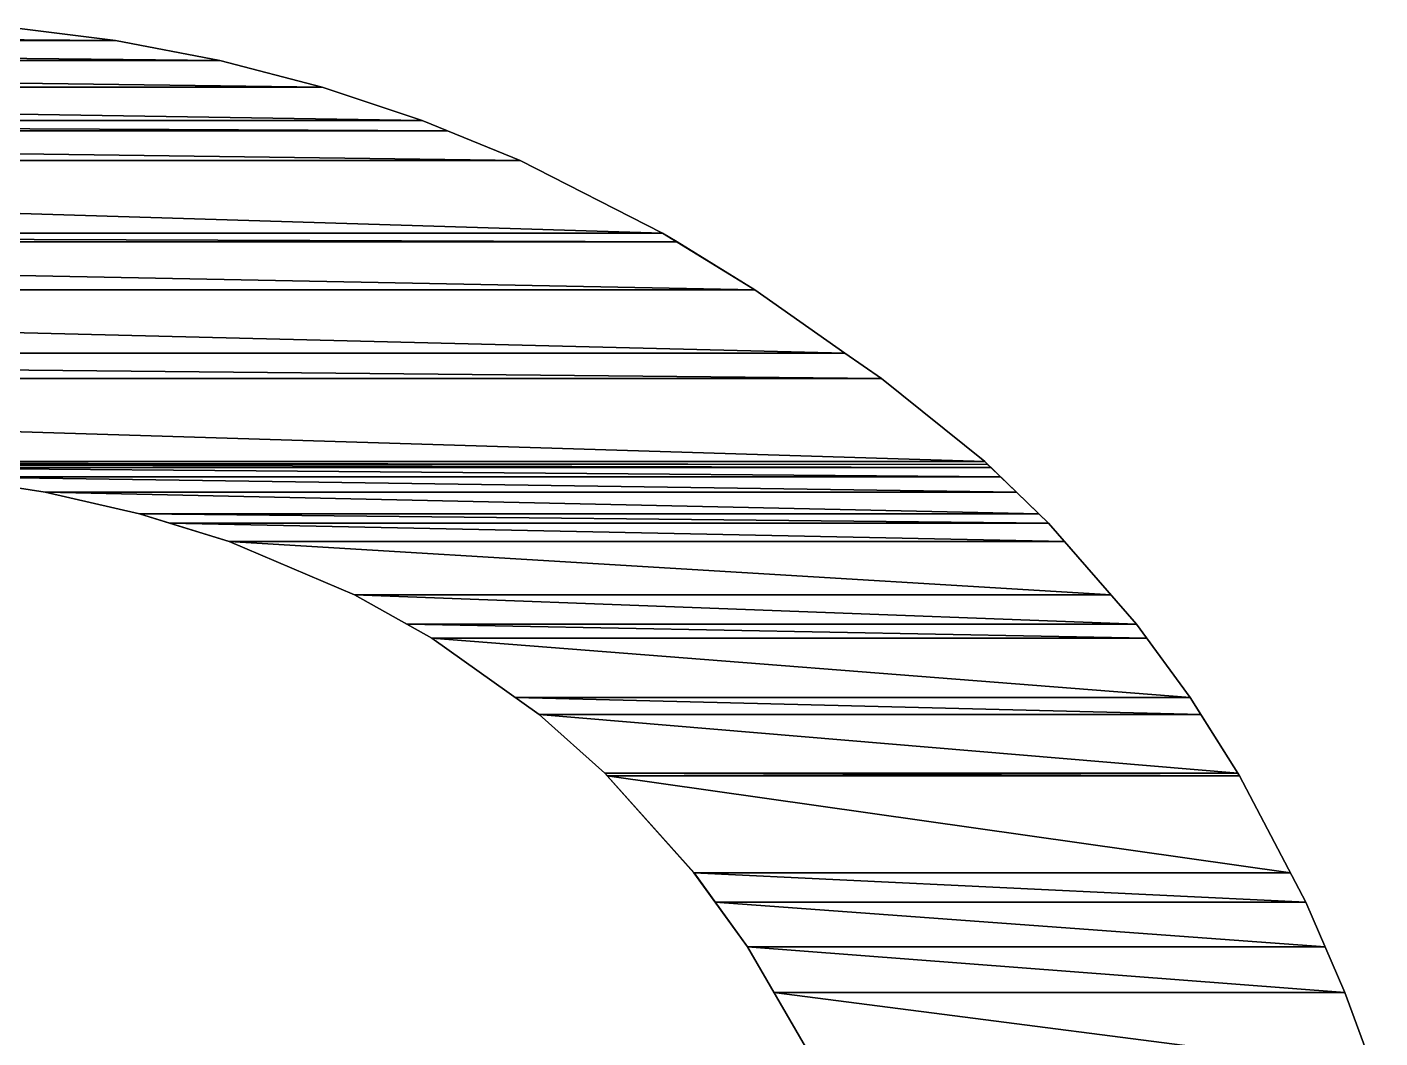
# Model space of a CAD drawing. Header units: metres. Extents: x -339 to -255, y -236 to -200.
# Drawn here: x -281.36 to -269.19, y -209.16 to -200.07 of the extents above; entities that cross this region are included whole.
import ezdxf

# ---------------------------------------------------------------- set-up
doc = ezdxf.new("R2010")
doc.units = ezdxf.units.M

msp = doc.modelspace()

# ---------------------------------------------------------------- linework, layer by layer
for points in [[(-297, -200.0675, -346.41016), (-280.5625, -200.1875, -346.41016), (-281.5225, -200.0675, -346.41016), (-281.5224, -200.0674, -346.41006)], [(-297, -200.0675, -366.41016), (-280.5625, -200.1875, -366.41016), (-281.5225, -200.0675, -366.41016), (-281.5224, -200.0674, -366.41006)], [(-280.5625, -200.1875, -346.41016), (-297, -200.0675, -346.41016), (-297, -200.1875, -346.41016), (-296.9999, -200.1874, -346.41006)], [(-280.5625, -200.1875, -366.41016), (-297, -200.0675, -366.41016), (-297, -200.1875, -366.41016), (-296.9999, -200.1874, -366.41006)], [(-280.5625, -200.1875, -366.41016), (-280.5625, -200.1875, -346.41016), (-281.5225, -200.0675, -366.41016), (-281.5224, -200.0674, -366.41006)], [(-280.5625, -200.1875, -346.41016), (-281.5225, -200.0675, -366.41016), (-281.5225, -200.0675, -346.41016), (-281.5224, -200.0674, -346.41006)], [(-281.5225, -200.0675, -366.41016), (-280.5625, -200.1875, -346.41016), (-280.5625, -200.1875, -366.41016), (-280.5624, -200.1874, -366.41006)], [(-281.5225, -200.0675, -346.41016), (-281.5225, -200.0675, -346.41016), (-280.5625, -200.1875, -346.41016), (-280.5624, -200.1874, -346.41006)], [(-297, -200.1875, -346.41016), (-279.6225, -200.3675, -346.41016), (-280.5625, -200.1875, -346.41016), (-280.5624, -200.1874, -346.41006)], [(-297, -200.1875, -366.41016), (-279.6225, -200.3675, -366.41016), (-280.5625, -200.1875, -366.41016), (-280.5624, -200.1874, -366.41006)], [(-279.6225, -200.3675, -346.41016), (-297, -200.1875, -346.41016), (-297, -200.3675, -346.41016), (-296.9999, -200.36739, -346.41006)], [(-279.6225, -200.3675, -366.41016), (-297, -200.1875, -366.41016), (-297, -200.3675, -366.41016), (-296.9999, -200.36739, -366.41006)], [(-279.6225, -200.3675, -346.41016), (-280.5625, -200.1875, -346.41016), (-280.5625, -200.1875, -366.41016), (-280.5624, -200.1874, -366.41006)], [(-280.5625, -200.1875, -346.41016), (-279.6225, -200.3675, -346.41016), (-280.5625, -200.1875, -346.41016), (-280.5624, -200.1874, -346.41006)], [(-280.5625, -200.1875, -346.41016), (-280.5625, -200.1875, -366.41016), (-280.5625, -200.1875, -346.41016), (-280.5624, -200.1874, -346.41006)], [(-279.6225, -200.3675, -366.41016), (-280.5625, -200.1875, -366.41016), (-279.6225, -200.3675, -346.41016), (-279.6224, -200.36739, -346.41006)], [(-280.5625, -200.1875, -366.41016), (-279.6225, -200.3675, -366.41016), (-279.6225, -200.3675, -346.41016), (-279.6224, -200.36739, -346.41006)], [(-297, -200.3675, -346.41016), (-278.7025, -200.6075, -346.41016), (-279.6225, -200.3675, -346.41016), (-279.6224, -200.36739, -346.41006)], [(-297, -200.3675, -366.41016), (-278.7025, -200.6075, -366.41016), (-279.6225, -200.3675, -366.41016), (-279.6224, -200.36739, -366.41006)], [(-278.7025, -200.6075, -346.41016), (-297, -200.3675, -346.41016), (-297, -200.6075, -346.41016), (-296.9999, -200.60739, -346.41006)], [(-278.7025, -200.6075, -366.41016), (-297, -200.3675, -366.41016), (-297, -200.6075, -366.41016), (-296.9999, -200.60739, -366.41006)], [(-278.7025, -200.6075, -366.41016), (-278.7025, -200.6075, -346.41016), (-279.6225, -200.3675, -366.41016), (-279.6224, -200.36739, -366.41006)], [(-278.7025, -200.6075, -346.41016), (-279.6225, -200.3675, -366.41016), (-279.6225, -200.3675, -346.41016), (-279.6224, -200.36739, -346.41006)], [(-279.6225, -200.3675, -346.41016), (-279.6225, -200.3675, -346.41016), (-279.6225, -200.3675, -366.41016), (-279.6224, -200.36739, -366.41006)], [(-279.6225, -200.3675, -366.41016), (-278.7025, -200.6075, -346.41016), (-278.7025, -200.6075, -366.41016), (-278.70242, -200.60739, -366.41006)], [(-279.6225, -200.3675, -346.41016), (-279.6225, -200.3675, -346.41016), (-278.7025, -200.6075, -346.41016), (-278.70242, -200.60739, -346.41006)], [(-297, -200.6075, -346.41016), (-277.8025, -200.9075, -346.41016), (-278.7025, -200.6075, -346.41016), (-278.70242, -200.60739, -346.41006)], [(-297, -200.6075, -366.41016), (-277.8025, -200.9075, -366.41016), (-278.7025, -200.6075, -366.41016), (-278.70242, -200.60739, -366.41006)], [(-277.8025, -200.9075, -346.41016), (-297, -200.6075, -346.41016), (-297, -200.9075, -346.41016), (-296.9999, -200.9074, -346.41006)], [(-277.8025, -200.9075, -366.41016), (-297, -200.6075, -366.41016), (-297, -200.9075, -366.41016), (-296.9999, -200.9074, -366.41006)], [(-277.8025, -200.9075, -346.41016), (-278.7025, -200.6075, -346.41016), (-278.7025, -200.6075, -366.41016), (-278.70242, -200.60739, -366.41006)], [(-278.7025, -200.6075, -346.41016), (-277.8025, -200.9075, -346.41016), (-278.7025, -200.6075, -346.41016), (-278.70242, -200.60739, -346.41006)], [(-278.7025, -200.6075, -346.41016), (-278.7025, -200.6075, -366.41016), (-278.7025, -200.6075, -346.41016), (-278.70242, -200.60739, -346.41006)], [(-277.8025, -200.9075, -366.41016), (-278.7025, -200.6075, -366.41016), (-277.8025, -200.9075, -346.41016), (-277.8024, -200.9074, -346.41006)], [(-278.7025, -200.6075, -366.41016), (-277.8025, -200.9075, -366.41016), (-277.8025, -200.9075, -346.41016), (-277.8024, -200.9074, -346.41006)], [(-297, -200.9075, -346.41016), (-277.5764, -201, -346.41016), (-277.8025, -200.9075, -346.41016), (-277.8024, -200.9074, -346.41006)], [(-297, -200.9075, -366.41016), (-277.5764, -201, -366.41016), (-277.8025, -200.9075, -366.41016), (-277.8024, -200.9074, -366.41006)], [(-277.5764, -201, -346.41016), (-297, -200.9075, -346.41016), (-297, -201, -346.41016), (-296.9999, -200.9999, -346.41006)], [(-277.5764, -201, -366.41016), (-297, -200.9075, -366.41016), (-297, -201, -366.41016), (-296.9999, -200.9999, -366.41006)], [(-276.9225, -201.2675, -366.41016), (-276.9225, -201.2675, -346.41016), (-277.8025, -200.9075, -366.41016), (-277.8024, -200.9074, -366.41006)], [(-276.9225, -201.2675, -346.41016), (-277.8025, -200.9075, -366.41016), (-277.8025, -200.9075, -346.41016), (-277.8024, -200.9074, -346.41006)], [(-277.8025, -200.9075, -346.41016), (-277.8025, -200.9075, -346.41016), (-277.8025, -200.9075, -366.41016), (-277.8024, -200.9074, -366.41006)], [(-277.8025, -200.9075, -366.41016), (-276.9225, -201.2675, -346.41016), (-276.9225, -201.2675, -366.41016), (-276.9224, -201.2674, -366.41006)], [(-277.8025, -200.9075, -346.41016), (-277.8025, -200.9075, -346.41016), (-276.9225, -201.2675, -346.41016), (-276.9224, -201.2674, -346.41006)], [(-297, -201, -346.41016), (-276.9225, -201.2675, -346.41016), (-277.5764, -201, -346.41016), (-277.5763, -200.9999, -346.41006)], [(-297, -201, -366.41016), (-276.9225, -201.2675, -366.41016), (-277.5764, -201, -366.41016), (-277.5763, -200.9999, -366.41006)], [(-276.9225, -201.2675, -346.41016), (-297, -201, -346.41016), (-297, -201.2675, -346.41016), (-296.9999, -201.2674, -346.41006)], [(-276.9225, -201.2675, -366.41016), (-297, -201, -366.41016), (-297, -201.2675, -366.41016), (-296.9999, -201.2674, -366.41006)], [(-297, -201.2675, -346.41016), (-275.64, -201.92, -346.41016), (-276.9225, -201.2675, -346.41016), (-276.9224, -201.2674, -346.41006)], [(-297, -201.2675, -366.41016), (-275.64, -201.92, -366.41016), (-276.9225, -201.2675, -366.41016), (-276.9224, -201.2674, -366.41006)], [(-275.64, -201.92, -346.41016), (-297, -201.2675, -346.41016), (-297, -201.92, -346.41016), (-296.9999, -201.91989, -346.41006)], [(-275.64, -201.92, -366.41016), (-297, -201.2675, -366.41016), (-297, -201.92, -366.41016), (-296.9999, -201.91989, -366.41006)], [(-275.64, -201.92, -346.41016), (-276.9225, -201.2675, -346.41016), (-276.9225, -201.2675, -366.41016), (-276.9224, -201.2674, -366.41006)], [(-276.9225, -201.2675, -346.41016), (-275.64, -201.92, -346.41016), (-276.9225, -201.2675, -346.41016), (-276.9224, -201.2674, -346.41006)], [(-276.9225, -201.2675, -346.41016), (-276.9225, -201.2675, -366.41016), (-276.9225, -201.2675, -346.41016), (-276.9224, -201.2674, -346.41006)], [(-275.64, -201.92, -366.41016), (-276.9225, -201.2675, -366.41016), (-275.64, -201.92, -346.41016), (-275.63992, -201.91989, -346.41006)], [(-276.9225, -201.2675, -366.41016), (-275.64, -201.92, -366.41016), (-275.64, -201.92, -346.41016), (-275.63992, -201.91989, -346.41006)], [(-297, -201.92, -346.41016), (-275.5098, -202, -346.41016), (-275.64, -201.92, -346.41016), (-275.63992, -201.91989, -346.41006)], [(-297, -201.92, -366.41016), (-275.5098, -202, -366.41016), (-275.64, -201.92, -366.41016), (-275.63992, -201.91989, -366.41006)], [(-275.5098, -202, -346.41016), (-297, -201.92, -346.41016), (-297, -202, -346.41016), (-296.9999, -201.9999, -346.41006)], [(-275.5098, -202, -366.41016), (-297, -201.92, -366.41016), (-297, -202, -366.41016), (-296.9999, -201.9999, -366.41006)], [(-274.81, -202.43, -366.41016), (-274.81, -202.43, -346.41016), (-275.64, -201.92, -366.41016), (-275.63992, -201.91989, -366.41006)], [(-274.81, -202.43, -346.41016), (-275.64, -201.92, -366.41016), (-275.64, -201.92, -346.41016), (-275.63992, -201.91989, -346.41006)], [(-275.64, -201.92, -346.41016), (-275.64, -201.92, -346.41016), (-275.64, -201.92, -366.41016), (-275.63992, -201.91989, -366.41006)], [(-275.64, -201.92, -366.41016), (-274.81, -202.43, -346.41016), (-274.81, -202.43, -366.41016), (-274.8099, -202.42989, -366.41006)], [(-275.64, -201.92, -346.41016), (-275.64, -201.92, -346.41016), (-274.81, -202.43, -346.41016), (-274.8099, -202.42989, -346.41006)], [(-297, -202, -346.41016), (-274.81, -202.43, -346.41016), (-275.5098, -202, -346.41016), (-275.5097, -201.9999, -346.41006)], [(-297, -202, -366.41016), (-274.81, -202.43, -366.41016), (-275.5098, -202, -366.41016), (-275.5097, -201.9999, -366.41006)], [(-274.81, -202.43, -346.41016), (-297, -202, -346.41016), (-297, -202.43, -346.41016), (-296.9999, -202.42989, -346.41006)], [(-274.81, -202.43, -366.41016), (-297, -202, -366.41016), (-297, -202.43, -366.41016), (-296.9999, -202.42989, -366.41006)], [(-297, -202.43, -346.41016), (-274, -203, -346.41016), (-274.81, -202.43, -346.41016), (-274.8099, -202.42989, -346.41006)], [(-297, -202.43, -366.41016), (-274, -203, -366.41016), (-274.81, -202.43, -366.41016), (-274.8099, -202.42989, -366.41006)], [(-274, -203, -346.41016), (-297, -202.43, -346.41016), (-297, -203, -346.41016), (-296.9999, -202.9999, -346.41006)], [(-274, -203, -366.41016), (-297, -202.43, -366.41016), (-297, -203, -366.41016), (-296.9999, -202.9999, -366.41006)], [(-274, -203, -346.41016), (-274.81, -202.43, -346.41016), (-274.81, -202.43, -366.41016), (-274.8099, -202.42989, -366.41006)], [(-274.81, -202.43, -346.41016), (-274, -203, -346.41016), (-274.81, -202.43, -346.41016), (-274.8099, -202.42989, -346.41006)], [(-274.81, -202.43, -346.41016), (-274.81, -202.43, -366.41016), (-274.81, -202.43, -346.41016), (-274.8099, -202.42989, -346.41006)], [(-274, -203, -366.41016), (-274.81, -202.43, -366.41016), (-274, -203, -346.41016), (-273.9999, -202.9999, -346.41006)], [(-274.81, -202.43, -366.41016), (-274, -203, -366.41016), (-274, -203, -346.41016), (-273.9999, -202.9999, -346.41006)], [(-297, -203, -346.41016), (-273.6713, -203.22762, -346.41016), (-274, -203, -346.41016), (-273.9999, -202.9999, -346.41006)], [(-297, -203, -366.41016), (-273.6713, -203.22762, -366.41016), (-274, -203, -366.41016), (-273.9999, -202.9999, -366.41006)], [(-273.6713, -203.22762, -346.41016), (-297, -203, -346.41016), (-297, -203.22762, -346.41016), (-296.9999, -203.22751, -346.41006)], [(-273.6713, -203.22762, -366.41016), (-297, -203, -366.41016), (-297, -203.22762, -366.41016), (-296.9999, -203.22751, -366.41006)], [(-273.6713, -203.22762, -366.41016), (-273.6713, -203.22762, -346.41016), (-274, -203, -366.41016), (-273.9999, -202.9999, -366.41006)], [(-273.6713, -203.22762, -346.41016), (-274, -203, -366.41016), (-274, -203, -346.41016), (-273.9999, -202.9999, -346.41006)], [(-274, -203, -346.41016), (-274, -203, -346.41016), (-274, -203, -366.41016), (-273.9999, -202.9999, -366.41006)], [(-274, -203, -366.41016), (-273.6713, -203.22762, -346.41016), (-273.6713, -203.22762, -366.41016), (-273.6712, -203.22751, -366.41006)], [(-274, -203, -346.41016), (-274, -203, -346.41016), (-273.6713, -203.22762, -346.41016), (-273.6712, -203.22751, -346.41006)], [(-297, -203.22762, -346.41016), (-272.74075, -203.97531, -346.41016), (-273.6713, -203.22762, -346.41016), (-273.6712, -203.22751, -346.41006)], [(-297, -203.22762, -366.41016), (-272.74075, -203.97531, -366.41016), (-273.6713, -203.22762, -366.41016), (-273.6712, -203.22751, -366.41006)], [(-272.74075, -203.97531, -346.41016), (-297, -203.22762, -346.41016), (-297, -203.97531, -346.41016), (-296.9999, -203.9752, -346.41006)], [(-272.74075, -203.97531, -366.41016), (-297, -203.22762, -366.41016), (-297, -203.97531, -366.41016), (-296.9999, -203.9752, -366.41006)], [(-272.74075, -203.97531, -346.41016), (-273.6713, -203.22762, -346.41016), (-273.6713, -203.22762, -366.41016), (-273.6712, -203.22751, -366.41006)], [(-273.6713, -203.22762, -346.41016), (-272.74075, -203.97531, -346.41016), (-273.6713, -203.22762, -346.41016), (-273.6712, -203.22751, -346.41006)], [(-273.6713, -203.22762, -346.41016), (-273.6713, -203.22762, -366.41016), (-273.6713, -203.22762, -346.41016), (-273.6712, -203.22751, -346.41006)], [(-272.74075, -203.97531, -366.41016), (-273.6713, -203.22762, -366.41016), (-272.74075, -203.97531, -346.41016), (-272.74066, -203.9752, -346.41006)], [(-273.6713, -203.22762, -366.41016), (-272.74075, -203.97531, -366.41016), (-272.74075, -203.97531, -346.41016), (-272.74066, -203.9752, -346.41006)], [(-297, -203.97531, -346.41016), (-272.7151, -204, -346.41016), (-272.74075, -203.97531, -346.41016), (-272.74066, -203.9752, -346.41006)], [(-297, -203.97531, -366.41016), (-272.7151, -204, -366.41016), (-272.74075, -203.97531, -366.41016), (-272.74066, -203.9752, -366.41006)], [(-272.7151, -204, -346.41016), (-297, -203.97531, -346.41016), (-297, -204, -346.41016), (-296.9999, -203.9999, -346.41006)], [(-272.7151, -204, -366.41016), (-297, -203.97531, -366.41016), (-297, -204, -366.41016), (-296.9999, -203.9999, -366.41006)], [(-284, -204, -346.41016), (-272.68622, -204.02777, -346.41016), (-272.7151, -204, -346.41016), (-272.715, -203.9999, -346.41006)], [(-284, -204, -366.41016), (-272.68622, -204.02777, -366.41016), (-272.7151, -204, -366.41016), (-272.715, -203.9999, -366.41006)], [(-272.68622, -204.02777, -346.41016), (-284, -204, -346.41016), (-283.0216, -204.02777, -346.41016), (-283.0215, -204.02766, -346.41006)], [(-272.68622, -204.02777, -366.41016), (-284, -204, -366.41016), (-283.0216, -204.02777, -366.41016), (-283.0215, -204.02766, -366.41006)], [(-272.16666, -204.52777, -366.41016), (-272.16666, -204.52777, -346.41016), (-272.74075, -203.97531, -366.41016), (-272.74066, -203.9752, -366.41006)], [(-272.16666, -204.52777, -346.41016), (-272.74075, -203.97531, -366.41016), (-272.74075, -203.97531, -346.41016), (-272.74066, -203.9752, -346.41006)], [(-272.74075, -203.97531, -346.41016), (-272.74075, -203.97531, -346.41016), (-272.74075, -203.97531, -366.41016), (-272.74066, -203.9752, -366.41006)], [(-272.74075, -203.97531, -366.41016), (-272.16666, -204.52777, -346.41016), (-272.16666, -204.52777, -366.41016), (-272.16656, -204.52766, -366.41006)], [(-272.74075, -203.97531, -346.41016), (-272.74075, -203.97531, -346.41016), (-272.16666, -204.52777, -346.41016), (-272.16656, -204.52766, -346.41006)], [(-283.0216, -204.02777, -346.41016), (-272.5996, -204.11111, -346.41016), (-272.68622, -204.02777, -346.41016), (-272.68613, -204.02766, -346.41006)], [(-283.0216, -204.02777, -366.41016), (-272.5996, -204.11111, -366.41016), (-272.68622, -204.02777, -366.41016), (-272.68613, -204.02766, -366.41006)], [(-272.5996, -204.11111, -346.41016), (-283.0216, -204.02777, -346.41016), (-282.08643, -204.11111, -346.41016), (-282.08633, -204.11101, -346.41006)], [(-272.5996, -204.11111, -366.41016), (-283.0216, -204.02777, -366.41016), (-282.08643, -204.11111, -366.41016), (-282.08633, -204.11101, -366.41006)], [(-282.08643, -204.11111, -346.41016), (-272.4553, -204.25, -346.41016), (-272.5996, -204.11111, -346.41016), (-272.59952, -204.11101, -346.41006)], [(-282.08643, -204.11111, -366.41016), (-272.4553, -204.25, -366.41016), (-272.5996, -204.11111, -366.41016), (-272.59952, -204.11101, -366.41006)], [(-282.08643, -204.11111, -366.41016), (-281.19446, -204.25, -366.41016), (-282.08643, -204.11111, -346.41016), (-282.08633, -204.11101, -346.41006)], [(-281.19446, -204.25, -366.41016), (-282.08643, -204.11111, -366.41016), (-282.08643, -204.11111, -346.41016), (-282.08633, -204.11101, -346.41006)], [(-272.4553, -204.25, -346.41016), (-282.08643, -204.11111, -346.41016), (-281.19446, -204.25, -346.41016), (-281.19437, -204.2499, -346.41006)], [(-272.4553, -204.25, -366.41016), (-282.08643, -204.11111, -366.41016), (-281.19446, -204.25, -366.41016), (-281.19437, -204.2499, -366.41006)], [(-282.08643, -204.11111, -346.41016), (-281.19446, -204.25, -346.41016), (-281.19446, -204.25, -366.41016), (-281.19437, -204.2499, -366.41006)], [(-281.19446, -204.25, -346.41016), (-282.08643, -204.11111, -346.41016), (-281.19446, -204.25, -346.41016), (-281.19437, -204.2499, -346.41006)], [(-281.19446, -204.25, -346.41016), (-272.25327, -204.44444, -346.41016), (-272.4553, -204.25, -346.41016), (-272.4552, -204.2499, -346.41006)], [(-281.19446, -204.25, -366.41016), (-272.25327, -204.44444, -366.41016), (-272.4553, -204.25, -366.41016), (-272.4552, -204.2499, -366.41006)], [(-281.19446, -204.25, -346.41016), (-281.19446, -204.25, -366.41016), (-281.19446, -204.25, -346.41016), (-281.19437, -204.2499, -346.41006)], [(-280.34567, -204.44444, -366.41016), (-281.19446, -204.25, -346.41016), (-281.19446, -204.25, -366.41016), (-281.19437, -204.2499, -366.41006)], [(-280.34567, -204.44444, -346.41016), (-280.34567, -204.44444, -346.41016), (-281.19446, -204.25, -346.41016), (-281.19437, -204.2499, -346.41006)], [(-272.25327, -204.44444, -346.41016), (-281.19446, -204.25, -346.41016), (-280.34567, -204.44444, -346.41016), (-280.34558, -204.44434, -346.41006)], [(-272.25327, -204.44444, -366.41016), (-281.19446, -204.25, -366.41016), (-280.34567, -204.44444, -366.41016), (-280.34558, -204.44434, -366.41006)], [(-281.19446, -204.25, -366.41016), (-281.19446, -204.25, -346.41016), (-280.34567, -204.44444, -366.41016), (-280.34558, -204.44434, -366.41006)], [(-281.19446, -204.25, -346.41016), (-280.34567, -204.44444, -366.41016), (-280.34567, -204.44444, -346.41016), (-280.34558, -204.44434, -346.41006)], [(-280.34567, -204.44444, -346.41016), (-272.16666, -204.52777, -346.41016), (-272.25327, -204.44444, -346.41016), (-272.25317, -204.44434, -346.41006)], [(-280.34567, -204.44444, -366.41016), (-272.16666, -204.52777, -366.41016), (-272.25327, -204.44444, -366.41016), (-272.25317, -204.44434, -366.41006)], [(-280.34567, -204.44444, -346.41016), (-280.34567, -204.44444, -346.41016), (-280.34567, -204.44444, -366.41016), (-280.34558, -204.44434, -366.41006)], [(-280.34567, -204.44444, -366.41016), (-279.54013, -204.69444, -366.41016), (-280.34567, -204.44444, -346.41016), (-280.34558, -204.44434, -346.41006)], [(-279.54013, -204.69444, -366.41016), (-280.34567, -204.44444, -366.41016), (-280.34567, -204.44444, -346.41016), (-280.34558, -204.44434, -346.41006)], [(-272.16666, -204.52777, -346.41016), (-280.34567, -204.44444, -346.41016), (-280.07718, -204.52777, -346.41016), (-280.0771, -204.52766, -346.41006)], [(-272.16666, -204.52777, -366.41016), (-280.34567, -204.44444, -366.41016), (-280.07718, -204.52777, -366.41016), (-280.0771, -204.52766, -366.41006)], [(-280.34567, -204.44444, -346.41016), (-279.54013, -204.69444, -346.41016), (-279.54013, -204.69444, -366.41016), (-279.54004, -204.69434, -366.41006)], [(-279.54013, -204.69444, -346.41016), (-280.34567, -204.44444, -346.41016), (-279.54013, -204.69444, -346.41016), (-279.54004, -204.69434, -346.41006)], [(-280.07718, -204.52777, -346.41016), (-272.02164, -204.69444, -346.41016), (-272.16666, -204.52777, -346.41016), (-272.16656, -204.52766, -346.41006)], [(-280.07718, -204.52777, -366.41016), (-272.02164, -204.69444, -366.41016), (-272.16666, -204.52777, -366.41016), (-272.16656, -204.52766, -366.41006)], [(-272.02164, -204.69444, -346.41016), (-280.07718, -204.52777, -346.41016), (-279.54013, -204.69444, -346.41016), (-279.54004, -204.69434, -346.41006)], [(-272.02164, -204.69444, -366.41016), (-280.07718, -204.52777, -366.41016), (-279.54013, -204.69444, -366.41016), (-279.54004, -204.69434, -366.41006)], [(-271.375, -205.4375, -346.41016), (-272.16666, -204.52777, -346.41016), (-272.16666, -204.52777, -366.41016), (-272.16656, -204.52766, -366.41006)], [(-272.16666, -204.52777, -346.41016), (-271.375, -205.4375, -346.41016), (-272.16666, -204.52777, -346.41016), (-272.16656, -204.52766, -346.41006)], [(-272.16666, -204.52777, -346.41016), (-272.16666, -204.52777, -366.41016), (-272.16666, -204.52777, -346.41016), (-272.16656, -204.52766, -346.41006)], [(-271.375, -205.4375, -366.41016), (-272.16666, -204.52777, -366.41016), (-271.375, -205.4375, -346.41016), (-271.3749, -205.4374, -346.41006)], [(-272.16666, -204.52777, -366.41016), (-271.375, -205.4375, -366.41016), (-271.375, -205.4375, -346.41016), (-271.3749, -205.4374, -346.41006)], [(-279.54013, -204.69444, -346.41016), (-271.60464, -205.17361, -346.41016), (-272.02164, -204.69444, -346.41016), (-272.02155, -204.69434, -346.41006)], [(-279.54013, -204.69444, -366.41016), (-271.60464, -205.17361, -366.41016), (-272.02164, -204.69444, -366.41016), (-272.02155, -204.69434, -366.41006)], [(-279.54013, -204.69444, -346.41016), (-279.54013, -204.69444, -366.41016), (-279.54013, -204.69444, -346.41016), (-279.54004, -204.69434, -346.41006)], [(-278.4128, -205.17361, -366.41016), (-279.54013, -204.69444, -346.41016), (-279.54013, -204.69444, -366.41016), (-279.54004, -204.69434, -366.41006)], [(-278.4128, -205.17361, -346.41016), (-278.4128, -205.17361, -346.41016), (-279.54013, -204.69444, -346.41016), (-279.54004, -204.69434, -346.41006)], [(-271.60464, -205.17361, -346.41016), (-279.54013, -204.69444, -346.41016), (-278.4128, -205.17361, -346.41016), (-278.41272, -205.17351, -346.41006)], [(-271.60464, -205.17361, -366.41016), (-279.54013, -204.69444, -366.41016), (-278.4128, -205.17361, -366.41016), (-278.41272, -205.17351, -366.41006)], [(-279.54013, -204.69444, -366.41016), (-279.54013, -204.69444, -346.41016), (-278.4128, -205.17361, -366.41016), (-278.41272, -205.17351, -366.41006)], [(-279.54013, -204.69444, -346.41016), (-278.4128, -205.17361, -366.41016), (-278.4128, -205.17361, -346.41016), (-278.41272, -205.17351, -346.41006)], [(-278.4128, -205.17361, -346.41016), (-271.375, -205.4375, -346.41016), (-271.60464, -205.17361, -346.41016), (-271.60455, -205.17351, -346.41006)], [(-278.4128, -205.17361, -366.41016), (-271.375, -205.4375, -366.41016), (-271.60464, -205.17361, -366.41016), (-271.60455, -205.17351, -366.41006)], [(-278.4128, -205.17361, -346.41016), (-278.4128, -205.17361, -346.41016), (-278.4128, -205.17361, -366.41016), (-278.41272, -205.17351, -366.41006)], [(-278.4128, -205.17361, -366.41016), (-277.71527, -205.5625, -366.41016), (-278.4128, -205.17361, -346.41016), (-278.41272, -205.17351, -346.41006)], [(-277.71527, -205.5625, -366.41016), (-278.4128, -205.17361, -366.41016), (-278.4128, -205.17361, -346.41016), (-278.41272, -205.17351, -346.41006)], [(-271.375, -205.4375, -346.41016), (-278.4128, -205.17361, -346.41016), (-277.93948, -205.4375, -346.41016), (-277.9394, -205.4374, -346.41006)], [(-271.375, -205.4375, -366.41016), (-278.4128, -205.17361, -366.41016), (-277.93948, -205.4375, -366.41016), (-277.9394, -205.4374, -366.41006)], [(-278.4128, -205.17361, -346.41016), (-277.71527, -205.5625, -346.41016), (-277.71527, -205.5625, -366.41016), (-277.71518, -205.5624, -366.41006)], [(-277.71527, -205.5625, -346.41016), (-278.4128, -205.17361, -346.41016), (-277.71527, -205.5625, -346.41016), (-277.71518, -205.5624, -346.41006)], [(-277.93948, -205.4375, -346.41016), (-271.28387, -205.5625, -346.41016), (-271.375, -205.4375, -346.41016), (-271.3749, -205.4374, -346.41006)], [(-277.93948, -205.4375, -366.41016), (-271.28387, -205.5625, -366.41016), (-271.375, -205.4375, -366.41016), (-271.3749, -205.4374, -366.41006)], [(-271.28387, -205.5625, -346.41016), (-277.93948, -205.4375, -346.41016), (-277.71527, -205.5625, -346.41016), (-277.71518, -205.5624, -346.41006)], [(-271.28387, -205.5625, -366.41016), (-277.93948, -205.4375, -366.41016), (-277.71527, -205.5625, -366.41016), (-277.71518, -205.5624, -366.41006)], [(-270.89352, -206.09799, -366.41016), (-270.89352, -206.09799, -346.41016), (-271.375, -205.4375, -366.41016), (-271.3749, -205.4374, -366.41006)], [(-270.89352, -206.09799, -346.41016), (-271.375, -205.4375, -366.41016), (-271.375, -205.4375, -346.41016), (-271.3749, -205.4374, -346.41006)], [(-271.375, -205.4375, -346.41016), (-271.375, -205.4375, -346.41016), (-271.375, -205.4375, -366.41016), (-271.3749, -205.4374, -366.41006)], [(-271.375, -205.4375, -366.41016), (-270.89352, -206.09799, -346.41016), (-270.89352, -206.09799, -366.41016), (-270.89343, -206.09789, -366.41006)], [(-271.375, -205.4375, -346.41016), (-271.375, -205.4375, -346.41016), (-270.89352, -206.09799, -346.41016), (-270.89343, -206.09789, -346.41006)], [(-277.71527, -205.5625, -346.41016), (-270.89352, -206.09799, -346.41016), (-271.28387, -205.5625, -346.41016), (-271.28378, -205.5624, -346.41006)], [(-277.71527, -205.5625, -366.41016), (-270.89352, -206.09799, -366.41016), (-271.28387, -205.5625, -366.41016), (-271.28378, -205.5624, -366.41006)], [(-277.71527, -205.5625, -346.41016), (-277.71527, -205.5625, -366.41016), (-277.71527, -205.5625, -346.41016), (-277.71518, -205.5624, -346.41006)], [(-276.75, -206.25, -366.41016), (-277.71527, -205.5625, -346.41016), (-277.71527, -205.5625, -366.41016), (-277.71518, -205.5624, -366.41006)], [(-276.75, -206.25, -346.41016), (-276.75, -206.25, -346.41016), (-277.71527, -205.5625, -346.41016), (-277.71518, -205.5624, -346.41006)], [(-270.89352, -206.09799, -346.41016), (-277.71527, -205.5625, -346.41016), (-276.96344, -206.09799, -346.41016), (-276.96335, -206.09789, -346.41006)], [(-270.89352, -206.09799, -366.41016), (-277.71527, -205.5625, -366.41016), (-276.96344, -206.09799, -366.41016), (-276.96335, -206.09789, -366.41006)], [(-277.71527, -205.5625, -366.41016), (-277.71527, -205.5625, -346.41016), (-276.75, -206.25, -366.41016), (-276.7499, -206.2499, -366.41006)], [(-277.71527, -205.5625, -346.41016), (-276.75, -206.25, -366.41016), (-276.75, -206.25, -346.41016), (-276.7499, -206.2499, -346.41006)], [(-276.96344, -206.09799, -346.41016), (-270.79752, -206.25, -346.41016), (-270.89352, -206.09799, -346.41016), (-270.89343, -206.09789, -346.41006)], [(-276.96344, -206.09799, -366.41016), (-270.79752, -206.25, -366.41016), (-270.89352, -206.09799, -366.41016), (-270.89343, -206.09789, -366.41006)], [(-270.79752, -206.25, -346.41016), (-276.96344, -206.09799, -346.41016), (-276.75, -206.25, -346.41016), (-276.7499, -206.2499, -346.41006)], [(-270.79752, -206.25, -366.41016), (-276.96344, -206.09799, -366.41016), (-276.75, -206.25, -366.41016), (-276.7499, -206.2499, -366.41006)], [(-270.44907, -206.8017, -346.41016), (-270.89352, -206.09799, -346.41016), (-270.89352, -206.09799, -366.41016), (-270.89343, -206.09789, -366.41006)], [(-270.89352, -206.09799, -346.41016), (-270.44907, -206.8017, -346.41016), (-270.89352, -206.09799, -346.41016), (-270.89343, -206.09789, -346.41006)], [(-270.89352, -206.09799, -346.41016), (-270.89352, -206.09799, -366.41016), (-270.89352, -206.09799, -346.41016), (-270.89343, -206.09789, -346.41006)], [(-270.44907, -206.8017, -366.41016), (-270.89352, -206.09799, -366.41016), (-270.44907, -206.8017, -346.41016), (-270.44897, -206.80159, -346.41006)], [(-270.89352, -206.09799, -366.41016), (-270.44907, -206.8017, -366.41016), (-270.44907, -206.8017, -346.41016), (-270.44897, -206.80159, -346.41006)], [(-276.75, -206.25, -346.41016), (-270.46417, -206.77777, -346.41016), (-270.79752, -206.25, -346.41016), (-270.79742, -206.2499, -346.41006)], [(-276.75, -206.25, -366.41016), (-270.46417, -206.77777, -366.41016), (-270.79752, -206.25, -366.41016), (-270.79742, -206.2499, -366.41006)], [(-276.75, -206.25, -346.41016), (-276.75, -206.25, -346.41016), (-276.75, -206.25, -366.41016), (-276.7499, -206.2499, -366.41006)], [(-276.75, -206.25, -366.41016), (-276.1605, -206.77777, -366.41016), (-276.75, -206.25, -346.41016), (-276.7499, -206.2499, -346.41006)], [(-276.1605, -206.77777, -366.41016), (-276.75, -206.25, -366.41016), (-276.75, -206.25, -346.41016), (-276.7499, -206.2499, -346.41006)], [(-270.46417, -206.77777, -346.41016), (-276.75, -206.25, -346.41016), (-276.1605, -206.77777, -346.41016), (-276.1604, -206.77766, -346.41006)], [(-270.46417, -206.77777, -366.41016), (-276.75, -206.25, -366.41016), (-276.1605, -206.77777, -366.41016), (-276.1604, -206.77766, -366.41006)], [(-276.75, -206.25, -346.41016), (-276.1605, -206.77777, -346.41016), (-276.1605, -206.77777, -366.41016), (-276.1604, -206.77766, -366.41006)], [(-276.1605, -206.77777, -346.41016), (-276.75, -206.25, -346.41016), (-276.1605, -206.77777, -346.41016), (-276.1604, -206.77766, -346.41006)], [(-276.1605, -206.77777, -346.41016), (-270.44907, -206.8017, -346.41016), (-270.46417, -206.77777, -346.41016), (-270.46408, -206.77766, -346.41006)], [(-276.1605, -206.77777, -366.41016), (-270.44907, -206.8017, -366.41016), (-270.46417, -206.77777, -366.41016), (-270.46408, -206.77766, -366.41006)], [(-276.1605, -206.77777, -346.41016), (-276.1605, -206.77777, -366.41016), (-276.1605, -206.77777, -346.41016), (-276.1604, -206.77766, -346.41006)], [(-275.35727, -207.67361, -366.41016), (-276.1605, -206.77777, -346.41016), (-276.1605, -206.77777, -366.41016), (-276.1604, -206.77766, -366.41006)], [(-275.35727, -207.67361, -346.41016), (-275.35727, -207.67361, -346.41016), (-276.1605, -206.77777, -346.41016), (-276.1604, -206.77766, -346.41006)], [(-270.44907, -206.8017, -346.41016), (-276.1605, -206.77777, -346.41016), (-276.13904, -206.8017, -346.41016), (-276.13895, -206.80159, -346.41006)], [(-270.44907, -206.8017, -366.41016), (-276.1605, -206.77777, -366.41016), (-276.13904, -206.8017, -366.41016), (-276.13895, -206.80159, -366.41006)], [(-276.1605, -206.77777, -366.41016), (-276.1605, -206.77777, -346.41016), (-275.35727, -207.67361, -366.41016), (-275.35718, -207.67351, -366.41006)], [(-276.1605, -206.77777, -346.41016), (-275.35727, -207.67361, -366.41016), (-275.35727, -207.67361, -346.41016), (-275.35718, -207.67351, -346.41006)], [(-276.13904, -206.8017, -346.41016), (-269.9909, -207.67361, -346.41016), (-270.44907, -206.8017, -346.41016), (-270.44897, -206.80159, -346.41006)], [(-276.13904, -206.8017, -366.41016), (-269.9909, -207.67361, -366.41016), (-270.44907, -206.8017, -366.41016), (-270.44897, -206.80159, -366.41006)], [(-269.9909, -207.67361, -346.41016), (-276.13904, -206.8017, -346.41016), (-275.35727, -207.67361, -346.41016), (-275.35718, -207.67351, -346.41006)], [(-269.9909, -207.67361, -366.41016), (-276.13904, -206.8017, -366.41016), (-275.35727, -207.67361, -366.41016), (-275.35718, -207.67351, -366.41006)], [(-269.85184, -207.93826, -366.41016), (-269.85184, -207.93826, -346.41016), (-270.44907, -206.8017, -366.41016), (-270.44897, -206.80159, -366.41006)], [(-269.85184, -207.93826, -346.41016), (-270.44907, -206.8017, -366.41016), (-270.44907, -206.8017, -346.41016), (-270.44897, -206.80159, -346.41006)], [(-270.44907, -206.8017, -346.41016), (-270.44907, -206.8017, -346.41016), (-270.44907, -206.8017, -366.41016), (-270.44897, -206.80159, -366.41006)], [(-270.44907, -206.8017, -366.41016), (-269.85184, -207.93826, -346.41016), (-269.85184, -207.93826, -366.41016), (-269.85175, -207.93816, -366.41006)], [(-270.44907, -206.8017, -346.41016), (-270.44907, -206.8017, -346.41016), (-269.85184, -207.93826, -346.41016), (-269.85175, -207.93816, -346.41006)], [(-275.35727, -207.67361, -346.41016), (-269.85184, -207.93826, -346.41016), (-269.9909, -207.67361, -346.41016), (-269.9908, -207.67351, -346.41006)], [(-275.35727, -207.67361, -366.41016), (-269.85184, -207.93826, -366.41016), (-269.9909, -207.67361, -366.41016), (-269.9908, -207.67351, -366.41006)], [(-275.35727, -207.67361, -346.41016), (-275.35727, -207.67361, -346.41016), (-275.35727, -207.67361, -366.41016), (-275.35718, -207.67351, -366.41006)], [(-275.35727, -207.67361, -366.41016), (-274.87576, -208.34027, -366.41016), (-275.35727, -207.67361, -346.41016), (-275.35718, -207.67351, -346.41006)], [(-274.87576, -208.34027, -366.41016), (-275.35727, -207.67361, -366.41016), (-275.35727, -207.67361, -346.41016), (-275.35718, -207.67351, -346.41006)], [(-269.85184, -207.93826, -346.41016), (-275.35727, -207.67361, -346.41016), (-275.1661, -207.93826, -346.41016), (-275.16602, -207.93816, -346.41006)], [(-269.85184, -207.93826, -366.41016), (-275.35727, -207.67361, -366.41016), (-275.1661, -207.93826, -366.41016), (-275.16602, -207.93816, -366.41006)], [(-275.35727, -207.67361, -346.41016), (-274.87576, -208.34027, -346.41016), (-274.87576, -208.34027, -366.41016), (-274.87567, -208.34016, -366.41006)], [(-274.87576, -208.34027, -346.41016), (-275.35727, -207.67361, -346.41016), (-274.87576, -208.34027, -346.41016), (-274.87567, -208.34016, -346.41006)], [(-275.1661, -207.93826, -346.41016), (-269.67758, -208.34027, -346.41016), (-269.85184, -207.93826, -346.41016), (-269.85175, -207.93816, -346.41006)], [(-275.1661, -207.93826, -366.41016), (-269.67758, -208.34027, -366.41016), (-269.85184, -207.93826, -366.41016), (-269.85175, -207.93816, -366.41006)], [(-269.67758, -208.34027, -346.41016), (-275.1661, -207.93826, -346.41016), (-274.87576, -208.34027, -346.41016), (-274.87567, -208.34016, -346.41006)], [(-269.67758, -208.34027, -366.41016), (-275.1661, -207.93826, -366.41016), (-274.87576, -208.34027, -366.41016), (-274.87567, -208.34016, -366.41006)], [(-269.5, -208.75, -346.41016), (-269.85184, -207.93826, -346.41016), (-269.85184, -207.93826, -366.41016), (-269.85175, -207.93816, -366.41006)], [(-269.85184, -207.93826, -346.41016), (-269.5, -208.75, -346.41016), (-269.85184, -207.93826, -346.41016), (-269.85175, -207.93816, -346.41006)], [(-269.85184, -207.93826, -346.41016), (-269.85184, -207.93826, -366.41016), (-269.85184, -207.93826, -346.41016), (-269.85175, -207.93816, -346.41006)], [(-269.5, -208.75, -366.41016), (-269.85184, -207.93826, -366.41016), (-269.5, -208.75, -346.41016), (-269.4999, -208.7499, -346.41006)], [(-269.85184, -207.93826, -366.41016), (-269.5, -208.75, -366.41016), (-269.5, -208.75, -346.41016), (-269.4999, -208.7499, -346.41006)], [(-274.87576, -208.34027, -346.41016), (-269.5, -208.75, -346.41016), (-269.67758, -208.34027, -346.41016), (-269.6775, -208.34016, -346.41006)], [(-274.87576, -208.34027, -366.41016), (-269.5, -208.75, -366.41016), (-269.67758, -208.34027, -366.41016), (-269.6775, -208.34016, -366.41006)], [(-274.87576, -208.34027, -346.41016), (-274.87576, -208.34027, -366.41016), (-274.87576, -208.34027, -346.41016), (-274.87567, -208.34016, -346.41006)], [(-274.23456, -209.44444, -366.41016), (-274.87576, -208.34027, -346.41016), (-274.87576, -208.34027, -366.41016), (-274.87567, -208.34016, -366.41006)], [(-274.23456, -209.44444, -346.41016), (-274.23456, -209.44444, -346.41016), (-274.87576, -208.34027, -346.41016), (-274.87567, -208.34016, -346.41006)], [(-269.5, -208.75, -346.41016), (-274.87576, -208.34027, -346.41016), (-274.63785, -208.75, -346.41016), (-274.63776, -208.7499, -346.41006)], [(-269.5, -208.75, -366.41016), (-274.87576, -208.34027, -366.41016), (-274.63785, -208.75, -366.41016), (-274.63776, -208.7499, -366.41006)], [(-274.87576, -208.34027, -366.41016), (-274.87576, -208.34027, -346.41016), (-274.23456, -209.44444, -366.41016), (-274.23447, -209.44434, -366.41006)], [(-274.87576, -208.34027, -346.41016), (-274.23456, -209.44444, -366.41016), (-274.23456, -209.44444, -346.41016), (-274.23447, -209.44434, -346.41006)], [(-274.63785, -208.75, -346.41016), (-269.2443, -209.44444, -346.41016), (-269.5, -208.75, -346.41016), (-269.4999, -208.7499, -346.41006)], [(-274.63785, -208.75, -366.41016), (-269.2443, -209.44444, -366.41016), (-269.5, -208.75, -366.41016), (-269.4999, -208.7499, -366.41006)], [(-269.2443, -209.44444, -346.41016), (-274.63785, -208.75, -346.41016), (-274.23456, -209.44444, -346.41016), (-274.23447, -209.44434, -346.41006)], [(-269.2443, -209.44444, -366.41016), (-274.63785, -208.75, -366.41016), (-274.23456, -209.44444, -366.41016), (-274.23447, -209.44434, -366.41006)], [(-269.18518, -209.60493, -366.41016), (-269.18518, -209.60493, -346.41016), (-269.5, -208.75, -366.41016), (-269.4999, -208.7499, -366.41006)], [(-269.18518, -209.60493, -346.41016), (-269.5, -208.75, -366.41016), (-269.5, -208.75, -346.41016), (-269.4999, -208.7499, -346.41006)], [(-269.5, -208.75, -346.41016), (-269.5, -208.75, -346.41016), (-269.5, -208.75, -366.41016), (-269.4999, -208.7499, -366.41006)], [(-269.5, -208.75, -366.41016), (-269.18518, -209.60493, -346.41016), (-269.18518, -209.60493, -366.41016), (-269.1851, -209.60483, -366.41006)], [(-269.5, -208.75, -346.41016), (-269.5, -208.75, -346.41016), (-269.18518, -209.60493, -346.41016), (-269.1851, -209.60483, -346.41006)]]:
    msp.add_3dface(points)

doc.saveas('drawing.dxf')
